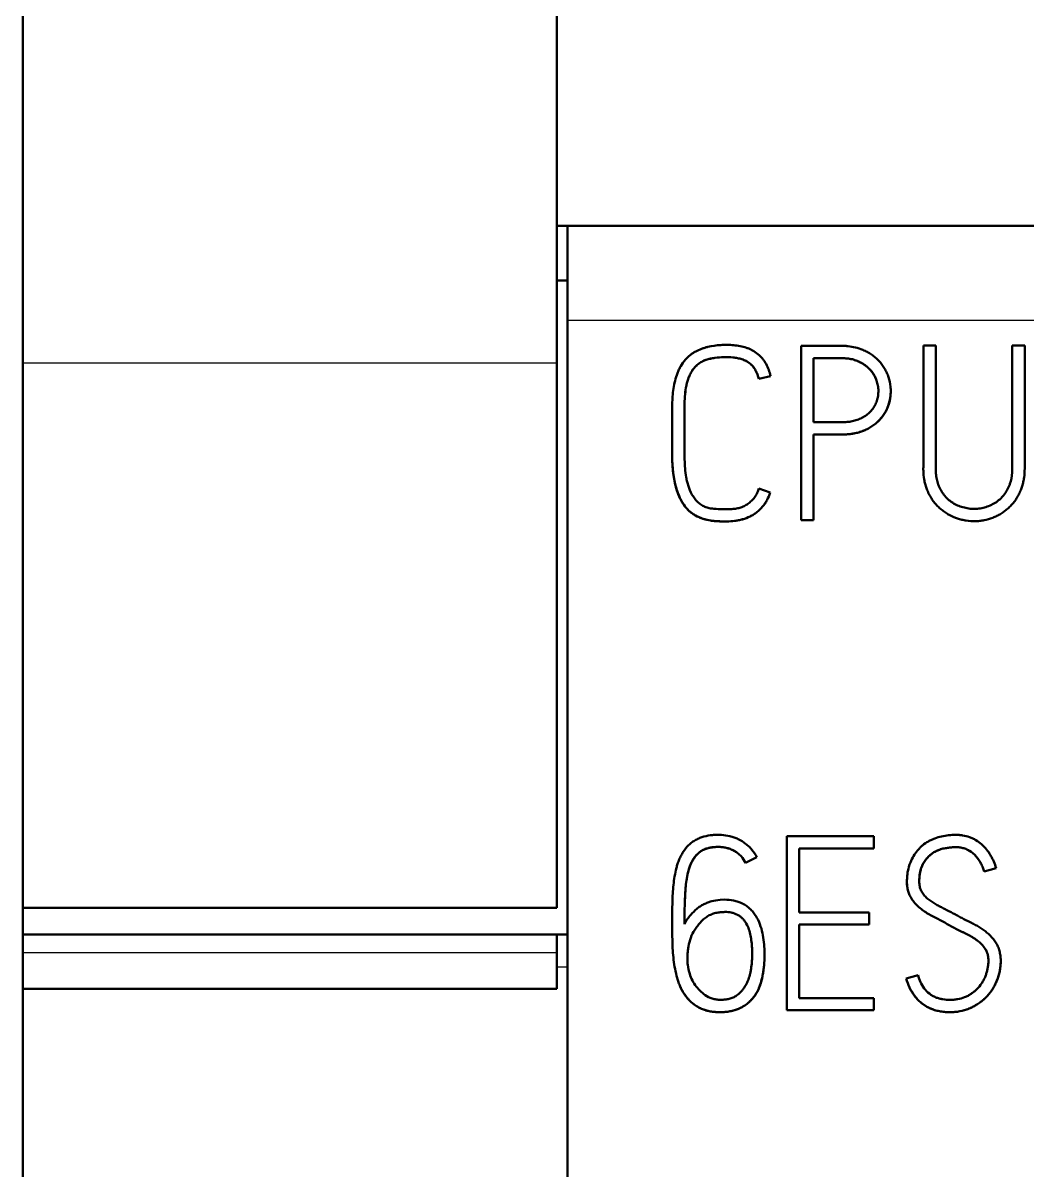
# Model space of a CAD drawing. Header units: millimetres. Extents: x 0 to 841, y 0 to 594.
# Drawn here: x 109.88 to 119.1, y 303.27 to 313.8 of the extents above; entities that cross this region are included whole.
import ezdxf

# ---------------------------------------------------------------- set-up
doc = ezdxf.new("R2010")
doc.units = ezdxf.units.MM
doc.layers.add('1', color=7, linetype='Continuous')

msp = doc.modelspace()

# ---------------------------------------------------------------- linework, layer by layer
at = {"layer": '1', "color": 7, "linetype": 'Continuous', "lineweight": 50}
for p, q in [((109.883, 310.678), (109.883, 318.868)), ((114.783, 310.678), (114.783, 318.868)), ((114.883, 311.937), (114.783, 311.937)), ((114.883, 311.937), (114.883, 311.068)), ((139.683, 311.937), (114.883, 311.937)), ((114.883, 311.437), (114.783, 311.437)), ((114.883, 311.068), (114.883, 301.937)), ((117.028, 310.837), (117.028, 309.237)), ((118.262, 310.839), (118.149, 310.839)), ((118.149, 310.839), (118.149, 310.839)), ((118.262, 310.839), (118.262, 310.839)), ((119.079, 310.839), (118.965, 310.839)), ((119.079, 309.712), (119.079, 310.839)), ((109.883, 305.681), (109.883, 310.678)), ((114.783, 305.681), (114.783, 310.678)), ((117.141, 310.136), (117.141, 310.724)), ((116.746, 310.559), (116.637, 310.533)), ((116.637, 310.533), (116.746, 310.559)), ((116.637, 310.533), (116.637, 310.533)), ((116.746, 310.559), (116.746, 310.559)), ((117.849, 310.42), (117.849, 310.42)), ((118.149, 310.061), (118.149, 310.061)), ((117.141, 309.237), (117.141, 310.022)), ((116.744, 309.49), (116.64, 309.528)), ((116.744, 309.49), (116.744, 309.49)), ((117.141, 309.237), (117.028, 309.237)), ((117.028, 309.237), (117.141, 309.237)), ((116.897, 304.741), (116.897, 306.337)), ((116.897, 306.337), (117.694, 306.337)), ((117.694, 306.337), (117.694, 306.224)), ((117.008, 306.224), (117.008, 305.638)), ((117.008, 306.224), (117.694, 306.224)), ((117.694, 306.224), (117.008, 306.224)), ((118.351, 306.228), (118.351, 306.228)), ((118.631, 306.156), (118.631, 306.156)), ((116.517, 306.093), (116.619, 306.146)), ((116.619, 306.146), (116.517, 306.093)), ((116.517, 306.093), (116.517, 306.093)), ((116.619, 306.146), (116.619, 306.146)), ((118.708, 306.013), (118.817, 306.044)), ((118.817, 306.044), (118.708, 306.013)), ((118.708, 306.013), (118.708, 306.013)), ((118.817, 306.044), (118.817, 306.044)), ((117.998, 305.92), (117.998, 305.92)), ((116.282, 305.753), (116.322, 305.756)), ((118.033, 305.778), (118.033, 305.778)), ((109.883, 305.437), (109.883, 305.681)), ((114.783, 305.681), (109.883, 305.681)), ((117.008, 305.638), (117.652, 305.638)), ((117.652, 305.638), (117.652, 305.527)), ((115.843, 305.531), (115.843, 305.531)), ((117.008, 305.527), (117.008, 304.852)), ((117.008, 305.527), (117.652, 305.527)), ((117.652, 305.527), (117.008, 305.527)), ((109.883, 305.269), (109.883, 305.437)), ((109.883, 305.437), (114.883, 305.437)), ((114.783, 305.269), (114.783, 305.437)), ((116.05, 305.479), (116.05, 305.479)), ((116.014, 305.407), (116.014, 305.407)), ((109.883, 304.937), (109.883, 305.269)), ((114.783, 304.937), (114.783, 305.269)), ((116.691, 305.254), (116.691, 305.254)), ((118.716, 305.306), (118.716, 305.306)), ((118.859, 305.192), (118.859, 305.192)), ((117.992, 305.032), (118.1, 305.063)), ((117.992, 305.032), (117.992, 305.032)), ((109.883, 297.337), (109.883, 304.937)), ((114.783, 304.937), (109.883, 304.937)), ((117.008, 304.852), (117.694, 304.852)), ((117.694, 304.852), (117.694, 304.741)), ((116.897, 304.741), (117.694, 304.741)), ((117.694, 304.741), (116.897, 304.741))]:
    msp.add_line(p, q, dxfattribs=at)
at = {"layer": '1', "color": 7, "linetype": 'Continuous', "lineweight": 25}
for p, q in [((139.683, 311.068), (114.883, 311.068)), ((114.783, 310.678), (109.883, 310.678)), ((114.783, 305.269), (109.883, 305.269)), ((114.883, 305.137), (114.783, 305.137))]:
    msp.add_line(p, q, dxfattribs=at)
at = {"layer": '1', "color": 7, "linetype": 'Continuous', "lineweight": 50}
for points, knots in [([(116.746, 310.559), (116.737, 310.598), (116.724, 310.635), (116.7, 310.679), (116.695, 310.688), (116.684, 310.704), (116.678, 310.712), (116.659, 310.735), (116.645, 310.749), (116.613, 310.774), (116.597, 310.785), (116.571, 310.8), (116.562, 310.804), (116.543, 310.812), (116.534, 310.816), (116.487, 310.832), (116.447, 310.839), (116.398, 310.844), (116.388, 310.844), (116.368, 310.845), (116.358, 310.846), (116.328, 310.846), (116.308, 310.845), (116.249, 310.842), (116.21, 310.836), (116.161, 310.825), (116.152, 310.822), (116.132, 310.816), (116.123, 310.813), (116.095, 310.802), (116.077, 310.794), (116.05, 310.78), (116.042, 310.775), (116.025, 310.764), (116.017, 310.758), (115.993, 310.739), (115.978, 310.725), (115.965, 310.71)], [0, 0, 0, 0, 0.125, 0.125, 0.15625, 0.15625, 0.1875, 0.1875, 0.25, 0.25, 0.3125, 0.3125, 0.34375, 0.34375, 0.375, 0.375, 0.5, 0.5, 0.53125, 0.53125, 0.5625, 0.5625, 0.625, 0.625, 0.75, 0.75, 0.78125, 0.78125, 0.8125, 0.8125, 0.875, 0.875, 0.90625, 0.90625, 0.9375, 0.9375, 1, 1, 1, 1]), ([(117.593, 310.8), (117.549, 310.819), (117.503, 310.829), (117.445, 310.835), (117.433, 310.836), (117.415, 310.837), (117.409, 310.837), (117.397, 310.837), (117.391, 310.837), (117.361, 310.837), (117.242, 310.837), (117.123, 310.837), (117.028, 310.837)], [0, 0, 0, 0, 0.25, 0.25, 0.3125, 0.3125, 0.34375, 0.34375, 0.375, 0.375, 0.5, 1, 1, 1, 1]), ([(117.141, 310.023), (117.2, 310.023), (117.272, 310.023), (117.353, 310.023), (117.375, 310.023), (117.389, 310.023), (117.397, 310.023), (117.433, 310.023), (117.462, 310.025), (117.505, 310.032), (117.52, 310.034), (117.541, 310.039), (117.549, 310.041), (117.563, 310.045), (117.57, 310.048), (117.606, 310.06), (117.633, 310.072), (117.671, 310.094), (117.683, 310.103), (117.707, 310.121), (117.719, 310.13), (117.751, 310.161), (117.77, 310.183), (117.795, 310.22), (117.803, 310.233), (117.816, 310.26), (117.821, 310.273), (117.831, 310.301), (117.836, 310.315), (117.842, 310.344), (117.845, 310.359), (117.848, 310.388), (117.849, 310.403), (117.849, 310.433), (117.849, 310.447), (117.844, 310.492), (117.838, 310.521), (117.824, 310.563), (117.819, 310.577), (117.806, 310.604), (117.8, 310.617), (117.777, 310.655), (117.76, 310.679), (117.734, 310.706), (117.729, 310.711), (117.718, 310.721), (117.701, 310.736), (117.672, 310.758), (117.647, 310.774), (117.62, 310.788), (117.607, 310.794), (117.593, 310.8)], [0, 0, 0, 0, 0.125, 0.15625, 0.171875, 0.171875, 0.1875, 0.1875, 0.25, 0.25, 0.28125, 0.28125, 0.296875, 0.296875, 0.3125, 0.3125, 0.375, 0.375, 0.40625, 0.40625, 0.4375, 0.4375, 0.5, 0.5, 0.53125, 0.53125, 0.5625, 0.5625, 0.59375, 0.59375, 0.625, 0.625, 0.65625, 0.65625, 0.6875, 0.6875, 0.75, 0.75, 0.78125, 0.78125, 0.8125, 0.8125, 0.875, 0.875, 0.890625, 0.890625, 0.90625, 0.9375, 0.96875, 0.96875, 1, 1, 1, 1]), ([(118.149, 310.839), (118.149, 310.621), (118.149, 310.293), (118.149, 309.937), (118.149, 309.787), (118.149, 309.746), (118.149, 309.719), (118.148, 309.705), (118.15, 309.664), (118.152, 309.637), (118.159, 309.597), (118.162, 309.584), (118.168, 309.557), (118.172, 309.544), (118.182, 309.518), (118.187, 309.505), (118.199, 309.48), (118.211, 309.456), (118.226, 309.433), (118.242, 309.41), (118.25, 309.399), (118.268, 309.378), (118.277, 309.368), (118.297, 309.349), (118.307, 309.34), (118.329, 309.323), (118.34, 309.315), (118.363, 309.3), (118.375, 309.292), (118.411, 309.273), (118.436, 309.262), (118.475, 309.249), (118.489, 309.245), (118.515, 309.238), (118.529, 309.236), (118.57, 309.229), (118.597, 309.228), (118.639, 309.229), (118.653, 309.229), (118.68, 309.232), (118.693, 309.235), (118.734, 309.242), (118.76, 309.25), (118.799, 309.265), (118.812, 309.27), (118.837, 309.282), (118.872, 309.302), (118.905, 309.326), (118.936, 309.354), (118.946, 309.363), (118.965, 309.384), (118.982, 309.404), (118.998, 309.427), (119.012, 309.45), (119.019, 309.462), (119.031, 309.486), (119.037, 309.499), (119.048, 309.524), (119.057, 309.55), (119.064, 309.576), (119.069, 309.603), (119.072, 309.616), (119.077, 309.657), (119.079, 309.684), (119.079, 309.712)], [0, 0, 0, 0, 0.25, 0.375, 0.40625, 0.421875, 0.421875, 0.4375, 0.4375, 0.46875, 0.46875, 0.484375, 0.484375, 0.5, 0.5, 0.515625, 0.515625, 0.53125, 0.546875, 0.546875, 0.5625, 0.5625, 0.578125, 0.578125, 0.59375, 0.59375, 0.609375, 0.609375, 0.625, 0.625, 0.65625, 0.65625, 0.671875, 0.671875, 0.6875, 0.6875, 0.71875, 0.71875, 0.734375, 0.734375, 0.75, 0.75, 0.78125, 0.78125, 0.796875, 0.796875, 0.8125, 0.84375, 0.84375, 0.859375, 0.859375, 0.875, 0.890625, 0.890625, 0.90625, 0.90625, 0.921875, 0.921875, 0.9375, 0.953125, 0.953125, 0.96875, 0.96875, 1, 1, 1, 1]), ([(118.965, 310.839), (118.965, 310.557), (118.965, 310.203), (118.965, 309.832), (118.965, 309.744), (118.965, 309.718), (118.966, 309.709), (118.965, 309.691), (118.965, 309.682), (118.962, 309.638), (118.955, 309.604), (118.941, 309.562), (118.938, 309.554), (118.93, 309.538), (118.919, 309.514), (118.905, 309.491), (118.89, 309.47), (118.884, 309.463), (118.872, 309.45), (118.866, 309.443), (118.847, 309.425), (118.833, 309.414), (118.805, 309.394), (118.789, 309.385), (118.757, 309.369), (118.74, 309.363), (118.706, 309.353), (118.689, 309.349), (118.662, 309.344), (118.653, 309.343), (118.636, 309.342), (118.627, 309.341), (118.6, 309.341), (118.583, 309.342), (118.547, 309.347), (118.53, 309.351), (118.495, 309.36), (118.479, 309.366), (118.454, 309.377), (118.446, 309.38), (118.431, 309.389), (118.423, 309.394), (118.401, 309.408), (118.387, 309.419), (118.361, 309.443), (118.349, 309.456), (118.327, 309.484), (118.317, 309.499), (118.304, 309.522), (118.3, 309.53), (118.293, 309.546), (118.289, 309.555), (118.28, 309.58), (118.275, 309.597), (118.268, 309.631), (118.265, 309.649), (118.263, 309.675), (118.262, 309.684), (118.262, 309.702), (118.262, 309.711), (118.262, 309.737), (118.262, 309.826), (118.262, 310.199), (118.262, 310.555), (118.262, 310.839)], [0, 0, 0, 0, 0.25, 0.3125, 0.328125, 0.328125, 0.335937, 0.335937, 0.34375, 0.34375, 0.375, 0.375, 0.382812, 0.382812, 0.390625, 0.40625, 0.40625, 0.414062, 0.414062, 0.421875, 0.421875, 0.4375, 0.4375, 0.453125, 0.453125, 0.46875, 0.46875, 0.484375, 0.484375, 0.492187, 0.492187, 0.5, 0.5, 0.515625, 0.515625, 0.53125, 0.53125, 0.546875, 0.546875, 0.554687, 0.554687, 0.5625, 0.5625, 0.578125, 0.578125, 0.59375, 0.59375, 0.609375, 0.609375, 0.617187, 0.617187, 0.625, 0.625, 0.640625, 0.640625, 0.65625, 0.65625, 0.664062, 0.664062, 0.671875, 0.671875, 0.6875, 0.75, 1, 1, 1, 1]), ([(115.965, 310.71), (115.948, 310.692), (115.934, 310.672), (115.916, 310.641), (115.91, 310.63), (115.9, 310.608), (115.895, 310.597), (115.882, 310.563), (115.875, 310.54), (115.863, 310.493), (115.859, 310.469), (115.851, 310.422), (115.849, 310.398), (115.845, 310.349), (115.844, 310.325), (115.843, 310.289), (115.843, 310.277), (115.843, 310.252), (115.843, 310.216), (115.843, 310.083), (115.843, 309.962), (115.843, 309.853), (115.843, 309.84), (115.843, 309.816), (115.843, 309.804), (115.844, 309.768), (115.846, 309.744), (115.849, 309.696), (115.852, 309.672), (115.857, 309.636), (115.859, 309.624), (115.864, 309.6), (115.866, 309.588), (115.874, 309.552), (115.881, 309.529), (115.896, 309.483), (115.904, 309.461), (115.92, 309.428), (115.926, 309.417), (115.938, 309.396), (115.945, 309.386), (115.959, 309.366), (115.966, 309.356), (115.978, 309.342), (115.982, 309.338), (115.991, 309.329), (115.996, 309.325), (116.005, 309.317), (116.009, 309.313), (116.019, 309.305), (116.024, 309.302), (116.039, 309.292), (116.06, 309.279), (116.082, 309.268), (116.104, 309.258), (116.116, 309.253), (116.151, 309.242), (116.174, 309.237), (116.211, 309.231), (116.223, 309.23), (116.247, 309.228), (116.272, 309.227), (116.296, 309.226), (116.32, 309.226), (116.332, 309.226), (116.369, 309.226), (116.393, 309.228), (116.429, 309.232), (116.441, 309.234), (116.465, 309.239), (116.477, 309.242), (116.513, 309.252), (116.536, 309.26), (116.569, 309.277), (116.58, 309.283), (116.601, 309.296), (116.611, 309.303), (116.64, 309.326), (116.658, 309.343), (116.681, 309.371), (116.688, 309.381), (116.702, 309.401), (116.708, 309.412), (116.726, 309.444), (116.736, 309.467), (116.744, 309.49)], [0, 0, 0, 0, 0.03125, 0.03125, 0.046875, 0.046875, 0.0625, 0.0625, 0.09375, 0.09375, 0.125, 0.125, 0.15625, 0.15625, 0.1875, 0.1875, 0.203125, 0.203125, 0.21875, 0.25, 0.375, 0.375, 0.390625, 0.390625, 0.40625, 0.40625, 0.4375, 0.4375, 0.46875, 0.46875, 0.484375, 0.484375, 0.5, 0.5, 0.53125, 0.53125, 0.5625, 0.5625, 0.578125, 0.578125, 0.59375, 0.59375, 0.609375, 0.609375, 0.617187, 0.617187, 0.625, 0.625, 0.632812, 0.632812, 0.640625, 0.640625, 0.65625, 0.671875, 0.671875, 0.6875, 0.6875, 0.71875, 0.71875, 0.734375, 0.734375, 0.75, 0.765625, 0.765625, 0.78125, 0.78125, 0.8125, 0.8125, 0.828125, 0.828125, 0.84375, 0.84375, 0.875, 0.875, 0.890625, 0.890625, 0.90625, 0.90625, 0.9375, 0.9375, 0.953125, 0.953125, 0.96875, 0.96875, 1, 1, 1, 1]), ([(116.64, 309.528), (116.635, 309.515), (116.63, 309.502), (116.618, 309.477), (116.612, 309.465), (116.6, 309.448), (116.596, 309.443), (116.588, 309.432), (116.583, 309.427), (116.568, 309.412), (116.558, 309.402), (116.536, 309.386), (116.525, 309.378), (116.506, 309.368), (116.5, 309.365), (116.487, 309.359), (116.468, 309.352), (116.448, 309.347), (116.427, 309.343), (116.42, 309.342), (116.406, 309.341), (116.385, 309.339), (116.364, 309.337), (116.336, 309.337), (116.322, 309.337), (116.28, 309.338), (116.252, 309.34), (116.218, 309.343), (116.211, 309.344), (116.197, 309.345), (116.19, 309.346), (116.176, 309.349), (116.17, 309.351), (116.156, 309.355), (116.15, 309.358), (116.13, 309.366), (116.118, 309.373), (116.101, 309.385), (116.095, 309.389), (116.084, 309.397), (116.079, 309.402), (116.064, 309.417), (116.055, 309.427), (116.038, 309.45), (116.031, 309.462), (116.011, 309.498), (116.001, 309.524), (115.987, 309.563), (115.984, 309.576), (115.977, 309.603), (115.974, 309.617), (115.967, 309.658), (115.964, 309.685), (115.959, 309.74), (115.958, 309.767), (115.956, 309.808), (115.956, 309.822), (115.956, 309.85), (115.956, 309.863), (115.956, 309.932), (115.956, 310.042), (115.956, 310.165), (115.956, 310.234), (115.956, 310.262), (115.956, 310.275), (115.956, 310.316), (115.957, 310.344), (115.962, 310.399), (115.965, 310.426), (115.972, 310.466), (115.975, 310.479), (115.981, 310.506), (115.985, 310.519), (115.994, 310.545), (116, 310.558), (116.011, 310.583), (116.018, 310.595), (116.029, 310.613), (116.033, 310.618), (116.041, 310.629), (116.046, 310.635), (116.06, 310.65), (116.07, 310.66), (116.091, 310.677), (116.103, 310.684), (116.127, 310.698), (116.14, 310.704), (116.16, 310.71), (116.166, 310.712), (116.18, 310.716), (116.187, 310.717), (116.207, 310.722), (116.221, 310.724), (116.262, 310.73), (116.29, 310.732), (116.345, 310.733), (116.372, 310.733), (116.414, 310.729), (116.428, 310.727), (116.455, 310.721), (116.469, 310.718), (116.489, 310.712), (116.495, 310.709), (116.508, 310.704), (116.515, 310.701), (116.533, 310.692), (116.545, 310.684), (116.567, 310.667), (116.577, 310.657), (116.594, 310.635), (116.602, 310.623), (116.615, 310.599), (116.621, 310.586), (116.63, 310.56), (116.634, 310.547), (116.637, 310.533)], [0, 0, 0, 0, 0.015625, 0.015625, 0.03125, 0.03125, 0.039063, 0.039063, 0.046875, 0.046875, 0.0625, 0.0625, 0.078125, 0.078125, 0.085938, 0.085938, 0.09375, 0.109375, 0.109375, 0.117188, 0.117188, 0.125, 0.140625, 0.140625, 0.15625, 0.15625, 0.1875, 0.1875, 0.195312, 0.195312, 0.203125, 0.203125, 0.210937, 0.210937, 0.21875, 0.21875, 0.234375, 0.234375, 0.242187, 0.242187, 0.25, 0.25, 0.265625, 0.265625, 0.28125, 0.28125, 0.3125, 0.3125, 0.328125, 0.328125, 0.34375, 0.34375, 0.375, 0.375, 0.40625, 0.40625, 0.421875, 0.421875, 0.4375, 0.4375, 0.5, 0.5625, 0.578125, 0.578125, 0.59375, 0.59375, 0.625, 0.625, 0.65625, 0.65625, 0.671875, 0.671875, 0.6875, 0.6875, 0.703125, 0.703125, 0.71875, 0.71875, 0.726563, 0.726563, 0.734375, 0.734375, 0.75, 0.75, 0.765625, 0.765625, 0.78125, 0.78125, 0.789063, 0.789063, 0.796875, 0.796875, 0.8125, 0.8125, 0.84375, 0.84375, 0.875, 0.875, 0.890625, 0.890625, 0.90625, 0.90625, 0.914063, 0.914063, 0.921875, 0.921875, 0.9375, 0.9375, 0.953125, 0.953125, 0.96875, 0.96875, 0.984375, 0.984375, 1, 1, 1, 1]), ([(116.637, 310.533), (116.631, 310.56), (116.622, 310.586), (116.606, 310.616), (116.602, 310.622), (116.595, 310.634), (116.591, 310.639), (116.577, 310.656), (116.568, 310.665), (116.552, 310.679), (116.546, 310.683), (116.534, 310.691), (116.528, 310.694), (116.51, 310.704), (116.497, 310.709), (116.47, 310.718), (116.457, 310.721), (116.43, 310.726), (116.416, 310.728), (116.375, 310.733), (116.346, 310.733), (116.291, 310.732), (116.263, 310.73), (116.222, 310.724), (116.208, 310.722), (116.187, 310.718), (116.181, 310.716), (116.167, 310.713), (116.161, 310.711), (116.141, 310.704), (116.128, 310.698), (116.104, 310.685), (116.092, 310.677), (116.07, 310.66), (116.06, 310.651), (116.046, 310.635), (116.042, 310.63), (116.033, 310.619), (116.029, 310.613), (116.018, 310.596), (116.012, 310.583), (116, 310.558), (115.995, 310.545), (115.985, 310.519), (115.981, 310.506), (115.975, 310.48), (115.972, 310.466), (115.965, 310.425), (115.961, 310.398), (115.957, 310.343), (115.956, 310.315), (115.956, 310.274), (115.956, 310.26), (115.956, 310.233), (115.956, 310.164), (115.956, 310.089), (115.956, 310.028), (115.956, 310.021)], [0, 0, 0, 0, 0.061612, 0.061612, 0.077015, 0.077015, 0.092419, 0.092419, 0.123225, 0.123225, 0.138628, 0.138628, 0.154031, 0.154031, 0.184837, 0.184837, 0.215643, 0.215643, 0.24645, 0.24645, 0.308062, 0.308062, 0.369674, 0.369674, 0.400481, 0.400481, 0.415884, 0.415884, 0.431287, 0.431287, 0.462093, 0.462093, 0.492899, 0.492899, 0.523705, 0.523705, 0.539108, 0.539108, 0.554512, 0.554512, 0.585318, 0.585318, 0.616124, 0.616124, 0.64693, 0.64693, 0.677736, 0.677736, 0.739349, 0.739349, 0.800961, 0.800961, 0.831767, 0.831767, 0.862574, 0.985798, 1, 1, 1, 1]), ([(117.141, 310.724), (117.205, 310.724), (117.284, 310.724), (117.363, 310.724), (117.387, 310.724), (117.395, 310.724), (117.411, 310.724), (117.419, 310.723), (117.442, 310.722), (117.458, 310.72), (117.481, 310.716), (117.489, 310.715), (117.505, 310.711), (117.512, 310.709), (117.535, 310.701), (117.55, 310.695), (117.578, 310.681), (117.592, 310.673), (117.612, 310.66), (117.618, 310.655), (117.631, 310.646), (117.637, 310.64), (117.654, 310.624), (117.665, 310.613), (117.684, 310.588), (117.693, 310.575), (117.708, 310.547), (117.714, 310.533), (117.724, 310.503), (117.728, 310.488), (117.734, 310.457), (117.736, 310.441), (117.736, 310.417), (117.736, 310.41), (117.735, 310.394), (117.734, 310.386), (117.731, 310.363), (117.727, 310.347), (117.72, 310.325), (117.717, 310.318), (117.711, 310.303), (117.708, 310.296), (117.696, 310.275), (117.683, 310.256), (117.667, 310.238), (117.656, 310.227), (117.65, 310.221), (117.632, 310.206), (117.62, 310.196), (117.593, 310.18), (117.578, 310.173), (117.557, 310.163), (117.549, 310.16), (117.534, 310.155), (117.527, 310.153), (117.504, 310.146), (117.488, 310.143), (117.457, 310.139), (117.441, 310.137), (117.417, 310.136), (117.409, 310.136), (117.394, 310.136), (117.386, 310.136), (117.362, 310.136), (117.283, 310.136), (117.204, 310.136), (117.141, 310.136)], [0, 0, 0, 0, 0.125, 0.15625, 0.15625, 0.171875, 0.171875, 0.1875, 0.1875, 0.21875, 0.21875, 0.234375, 0.234375, 0.25, 0.25, 0.28125, 0.28125, 0.3125, 0.3125, 0.328125, 0.328125, 0.34375, 0.34375, 0.375, 0.375, 0.40625, 0.40625, 0.4375, 0.4375, 0.46875, 0.46875, 0.5, 0.5, 0.515625, 0.515625, 0.53125, 0.53125, 0.5625, 0.5625, 0.578125, 0.578125, 0.59375, 0.59375, 0.625, 0.640625, 0.640625, 0.65625, 0.65625, 0.6875, 0.6875, 0.71875, 0.71875, 0.734375, 0.734375, 0.75, 0.75, 0.78125, 0.78125, 0.8125, 0.8125, 0.828125, 0.828125, 0.84375, 0.84375, 0.875, 1, 1, 1, 1]), ([(117.721, 310.513), (117.72, 310.515), (117.719, 310.517), (117.716, 310.527), (117.713, 310.535), (117.707, 310.549), (117.696, 310.57), (117.679, 310.596), (117.663, 310.614), (117.652, 310.626), (117.647, 310.631), (117.629, 310.647), (117.617, 310.657), (117.59, 310.674), (117.576, 310.682), (117.555, 310.692), (117.548, 310.696), (117.533, 310.702), (117.518, 310.707), (117.503, 310.711), (117.488, 310.715), (117.48, 310.716), (117.456, 310.72), (117.441, 310.722), (117.417, 310.723), (117.409, 310.724), (117.393, 310.724), (117.385, 310.724), (117.362, 310.724), (117.283, 310.724), (117.204, 310.724), (117.141, 310.724)], [0, 0, 0, 0, 0.011195, 0.011195, 0.046509, 0.046509, 0.081824, 0.152453, 0.187767, 0.187767, 0.223082, 0.223082, 0.29371, 0.29371, 0.364339, 0.364339, 0.399654, 0.399654, 0.434968, 0.470283, 0.470283, 0.505597, 0.505597, 0.576226, 0.576226, 0.611541, 0.611541, 0.646855, 0.646855, 0.717484, 1, 1, 1, 1]), ([(117.846, 310.371), (117.846, 310.366), (117.845, 310.361), (117.843, 310.348), (117.841, 310.341), (117.837, 310.319), (117.833, 310.305), (117.823, 310.277), (117.818, 310.264), (117.805, 310.238), (117.798, 310.225), (117.774, 310.187), (117.755, 310.165), (117.723, 310.134), (117.712, 310.124), (117.688, 310.106), (117.664, 310.089), (117.638, 310.075), (117.611, 310.063), (117.597, 310.057), (117.555, 310.042), (117.526, 310.035), (117.483, 310.028), (117.468, 310.026), (117.439, 310.024), (117.424, 310.023), (117.402, 310.023), (117.394, 310.023), (117.379, 310.023), (117.357, 310.023), (117.275, 310.023), (117.201, 310.023), (117.141, 310.023)], [0, 0, 0, 0, 0.018399, 0.018399, 0.043568, 0.043568, 0.093907, 0.093907, 0.144245, 0.144245, 0.194584, 0.194584, 0.295261, 0.295261, 0.345599, 0.345599, 0.395938, 0.446276, 0.446276, 0.496615, 0.496615, 0.597292, 0.597292, 0.64763, 0.64763, 0.697969, 0.697969, 0.723138, 0.723138, 0.748307, 0.798646, 1, 1, 1, 1]), ([(116.744, 309.49), (116.736, 309.467), (116.726, 309.444), (116.708, 309.412), (116.702, 309.402), (116.689, 309.381), (116.681, 309.371), (116.658, 309.343), (116.64, 309.326), (116.611, 309.303), (116.601, 309.296), (116.58, 309.282), (116.569, 309.277), (116.536, 309.26), (116.513, 309.252), (116.465, 309.238), (116.441, 309.234), (116.392, 309.228), (116.368, 309.226), (116.331, 309.226), (116.319, 309.226), (116.294, 309.226), (116.282, 309.227), (116.257, 309.228), (116.245, 309.228), (116.22, 309.23), (116.208, 309.231), (116.172, 309.237), (116.148, 309.243), (116.1, 309.259), (116.078, 309.269), (116.046, 309.287), (116.035, 309.294), (116.02, 309.305), (116.015, 309.308), (116.006, 309.316), (116.001, 309.32), (115.979, 309.341), (115.963, 309.359), (115.942, 309.39), (115.936, 309.4), (115.924, 309.421), (115.918, 309.432), (115.903, 309.465), (115.894, 309.488), (115.883, 309.522), (115.88, 309.534), (115.873, 309.558), (115.87, 309.569), (115.857, 309.628), (115.851, 309.676), (115.845, 309.748), (115.844, 309.772), (115.843, 309.808), (115.843, 309.82), (115.843, 309.844), (115.843, 309.856), (115.843, 309.965), (115.843, 310.086), (115.843, 310.213), (115.843, 310.243), (115.843, 310.25)], [0, 0, 0, 0, 0.039569, 0.039569, 0.059353, 0.059353, 0.079137, 0.079137, 0.118706, 0.118706, 0.13849, 0.13849, 0.158275, 0.158275, 0.197844, 0.197844, 0.237412, 0.237412, 0.276981, 0.276981, 0.296765, 0.296765, 0.31655, 0.31655, 0.336334, 0.336334, 0.356118, 0.356118, 0.395687, 0.395687, 0.435256, 0.435256, 0.45504, 0.45504, 0.464932, 0.464932, 0.474824, 0.474824, 0.514393, 0.514393, 0.534177, 0.534177, 0.553962, 0.553962, 0.593531, 0.593531, 0.613315, 0.613315, 0.633099, 0.633099, 0.712237, 0.712237, 0.751805, 0.751805, 0.77159, 0.77159, 0.791374, 0.791374, 0.949649, 0.989218, 1, 1, 1, 1]), ([(118.262, 309.723), (118.262, 309.714), (118.262, 309.705), (118.262, 309.693), (118.262, 309.689), (118.262, 309.685)], [0, 0, 0, 0, 0.691218, 0.691218, 1, 1, 1, 1]), ([(115.845, 305.731), (115.846, 305.785), (115.849, 305.838), (115.858, 305.917), (115.861, 305.943), (115.87, 305.995), (115.875, 306.021), (115.885, 306.06), (115.889, 306.073), (115.897, 306.098), (115.902, 306.111), (115.912, 306.136), (115.918, 306.148), (115.93, 306.171), (115.937, 306.183), (115.959, 306.217), (115.975, 306.238), (116.004, 306.265), (116.014, 306.274), (116.036, 306.29), (116.048, 306.297), (116.071, 306.31), (116.083, 306.316), (116.108, 306.327), (116.121, 306.331), (116.16, 306.342), (116.186, 306.346), (116.227, 306.35), (116.24, 306.35), (116.267, 306.351), (116.281, 306.351), (116.321, 306.348), (116.347, 306.344), (116.386, 306.335), (116.399, 306.331), (116.424, 306.322), (116.437, 306.317), (116.474, 306.299), (116.496, 306.286), (116.528, 306.261), (116.538, 306.252), (116.558, 306.234), (116.567, 306.224), (116.592, 306.193), (116.607, 306.17), (116.619, 306.146)], [0, 0, 0, 0, 0.125, 0.125, 0.1875, 0.1875, 0.25, 0.25, 0.28125, 0.28125, 0.3125, 0.3125, 0.34375, 0.34375, 0.375, 0.375, 0.4375, 0.4375, 0.46875, 0.46875, 0.5, 0.5, 0.53125, 0.53125, 0.5625, 0.5625, 0.625, 0.625, 0.65625, 0.65625, 0.6875, 0.6875, 0.75, 0.75, 0.78125, 0.78125, 0.8125, 0.8125, 0.875, 0.875, 0.90625, 0.90625, 0.9375, 0.9375, 1, 1, 1, 1]), ([(118.03, 306.097), (118.047, 306.138), (118.068, 306.175), (118.103, 306.216), (118.11, 306.224), (118.126, 306.239), (118.134, 306.247), (118.158, 306.267), (118.176, 306.279), (118.204, 306.296), (118.214, 306.301), (118.234, 306.31), (118.244, 306.314), (118.274, 306.325), (118.295, 306.332), (118.337, 306.341), (118.359, 306.345), (118.402, 306.349), (118.423, 306.35), (118.456, 306.35), (118.466, 306.35), (118.488, 306.348), (118.499, 306.347), (118.531, 306.342), (118.552, 306.337), (118.583, 306.326), (118.593, 306.322), (118.613, 306.312), (118.622, 306.307), (118.65, 306.291), (118.668, 306.278), (118.7, 306.249), (118.715, 306.233), (118.743, 306.2), (118.755, 306.182), (118.771, 306.154), (118.776, 306.144), (118.786, 306.125), (118.791, 306.115), (118.803, 306.085), (118.811, 306.065), (118.817, 306.044)], [0, 0, 0, 0, 0.125, 0.125, 0.15625, 0.15625, 0.1875, 0.1875, 0.25, 0.25, 0.28125, 0.28125, 0.3125, 0.3125, 0.375, 0.375, 0.4375, 0.4375, 0.5, 0.5, 0.53125, 0.53125, 0.5625, 0.5625, 0.625, 0.625, 0.65625, 0.65625, 0.6875, 0.6875, 0.75, 0.75, 0.8125, 0.8125, 0.875, 0.875, 0.90625, 0.90625, 0.9375, 0.9375, 1, 1, 1, 1]), ([(116.517, 306.093), (116.506, 306.115), (116.493, 306.136), (116.471, 306.159), (116.467, 306.163), (116.458, 306.172), (116.444, 306.184), (116.428, 306.194), (116.407, 306.207), (116.396, 306.212), (116.373, 306.222), (116.361, 306.226), (116.337, 306.232), (116.325, 306.234), (116.3, 306.238), (116.288, 306.239), (116.263, 306.24), (116.251, 306.239), (116.226, 306.238), (116.214, 306.237), (116.189, 306.233), (116.177, 306.23), (116.153, 306.223), (116.141, 306.219), (116.124, 306.211), (116.119, 306.208), (116.108, 306.201), (116.103, 306.198), (116.088, 306.187), (116.079, 306.179), (116.062, 306.161), (116.054, 306.151), (116.039, 306.131), (116.033, 306.121), (116.021, 306.099), (116.016, 306.088), (116.006, 306.065), (116.002, 306.054), (115.991, 306.018), (115.986, 305.995), (115.976, 305.947), (115.972, 305.923), (115.967, 305.874), (115.965, 305.85), (115.961, 305.776), (115.959, 305.728), (115.956, 305.629), (115.956, 305.58), (115.956, 305.531)], [0, 0, 0, 0, 0.0625, 0.0625, 0.078125, 0.078125, 0.09375, 0.125, 0.125, 0.15625, 0.15625, 0.1875, 0.1875, 0.21875, 0.21875, 0.25, 0.25, 0.28125, 0.28125, 0.3125, 0.3125, 0.34375, 0.34375, 0.375, 0.375, 0.390625, 0.390625, 0.40625, 0.40625, 0.4375, 0.4375, 0.46875, 0.46875, 0.5, 0.5, 0.53125, 0.53125, 0.5625, 0.5625, 0.625, 0.625, 0.6875, 0.6875, 0.75, 0.75, 0.875, 0.875, 1, 1, 1, 1]), ([(115.956, 305.531), (115.956, 305.58), (115.956, 305.628), (115.959, 305.725), (115.96, 305.774), (115.964, 305.834), (115.965, 305.846), (115.967, 305.87), (115.968, 305.882), (115.972, 305.918), (115.975, 305.942), (115.985, 305.99), (115.99, 306.014), (116.001, 306.049), (116.005, 306.061), (116.014, 306.084), (116.019, 306.095), (116.031, 306.117), (116.037, 306.128), (116.052, 306.149), (116.06, 306.158), (116.077, 306.176), (116.086, 306.185), (116.101, 306.196), (116.106, 306.2), (116.117, 306.206), (116.133, 306.215), (116.151, 306.222), (116.169, 306.228), (116.175, 306.229), (116.187, 306.232), (116.193, 306.233), (116.212, 306.236), (116.224, 306.238), (116.249, 306.239), (116.261, 306.24), (116.286, 306.239), (116.299, 306.238), (116.324, 306.235), (116.348, 306.23), (116.372, 306.222), (116.395, 306.212), (116.406, 306.207), (116.428, 306.195), (116.443, 306.184), (116.457, 306.172), (116.467, 306.164), (116.471, 306.159), (116.492, 306.136), (116.506, 306.116), (116.517, 306.093)], [0, 0, 0, 0, 0.125, 0.125, 0.25, 0.25, 0.28125, 0.28125, 0.3125, 0.3125, 0.375, 0.375, 0.4375, 0.4375, 0.46875, 0.46875, 0.5, 0.5, 0.53125, 0.53125, 0.5625, 0.5625, 0.59375, 0.59375, 0.609375, 0.609375, 0.625, 0.65625, 0.65625, 0.671875, 0.671875, 0.6875, 0.6875, 0.71875, 0.71875, 0.75, 0.75, 0.78125, 0.78125, 0.8125, 0.84375, 0.84375, 0.875, 0.875, 0.90625, 0.921875, 0.921875, 0.9375, 0.9375, 1, 1, 1, 1]), ([(118.351, 306.228), (118.322, 306.224), (118.294, 306.215), (118.261, 306.198), (118.254, 306.195), (118.242, 306.187), (118.236, 306.183), (118.218, 306.171), (118.207, 306.162), (118.191, 306.146), (118.186, 306.141), (118.176, 306.129), (118.167, 306.118), (118.159, 306.106), (118.151, 306.094), (118.148, 306.087), (118.141, 306.075), (118.138, 306.068), (118.132, 306.054), (118.129, 306.047), (118.123, 306.027), (118.12, 306.012), (118.115, 305.984), (118.113, 305.969), (118.112, 305.947), (118.111, 305.94), (118.111, 305.925), (118.111, 305.918), (118.112, 305.904), (118.112, 305.896), (118.114, 305.882), (118.116, 305.874), (118.121, 305.853), (118.127, 305.84), (118.138, 305.821), (118.142, 305.814), (118.151, 305.803), (118.165, 305.786), (118.181, 305.77), (118.198, 305.756), (118.204, 305.752), (118.216, 305.743), (118.235, 305.731), (118.266, 305.712), (118.292, 305.697), (118.312, 305.687), (118.318, 305.684), (118.331, 305.677), (118.364, 305.661), (118.397, 305.644), (118.436, 305.623), (118.449, 305.616), (118.475, 305.602), (118.514, 305.581), (118.553, 305.561), (118.586, 305.545), (118.593, 305.542), (118.606, 305.535), (118.626, 305.525), (118.658, 305.506), (118.689, 305.486), (118.707, 305.473), (118.718, 305.465), (118.724, 305.46), (118.753, 305.437), (118.774, 305.416), (118.801, 305.381), (118.81, 305.369), (118.821, 305.35), (118.825, 305.343), (118.832, 305.33), (118.841, 305.31), (118.847, 305.29), (118.852, 305.268), (118.853, 305.261), (118.856, 305.246), (118.857, 305.239), (118.859, 305.217), (118.859, 305.202), (118.859, 305.173), (118.858, 305.158), (118.855, 305.129), (118.853, 305.114), (118.847, 305.086), (118.844, 305.071), (118.835, 305.043), (118.83, 305.03), (118.82, 305.002), (118.814, 304.989), (118.794, 304.949), (118.778, 304.924), (118.751, 304.89), (118.742, 304.879), (118.722, 304.857), (118.711, 304.847), (118.678, 304.818), (118.654, 304.801), (118.616, 304.779), (118.602, 304.772), (118.576, 304.759), (118.562, 304.753), (118.521, 304.739), (118.492, 304.732), (118.448, 304.726), (118.433, 304.725), (118.404, 304.724), (118.389, 304.723), (118.36, 304.724), (118.345, 304.725), (118.316, 304.729), (118.301, 304.731), (118.257, 304.741), (118.23, 304.75), (118.19, 304.769), (118.177, 304.776), (118.152, 304.792), (118.14, 304.801), (118.117, 304.819), (118.106, 304.829), (118.086, 304.851), (118.077, 304.862), (118.05, 304.897), (118.035, 304.923), (118.016, 304.963), (118.011, 304.976), (118, 305.004), (117.996, 305.018), (117.992, 305.032)], [0, 0, 0, 0, 0.03125, 0.03125, 0.039063, 0.039063, 0.046875, 0.046875, 0.0625, 0.0625, 0.070313, 0.070313, 0.078125, 0.085938, 0.085938, 0.09375, 0.09375, 0.101563, 0.101563, 0.109375, 0.109375, 0.125, 0.125, 0.140625, 0.140625, 0.148438, 0.148438, 0.15625, 0.15625, 0.164063, 0.164063, 0.171875, 0.171875, 0.1875, 0.1875, 0.195313, 0.195313, 0.203125, 0.21875, 0.21875, 0.226563, 0.226563, 0.234375, 0.25, 0.265625, 0.265625, 0.273438, 0.273438, 0.28125, 0.3125, 0.3125, 0.328125, 0.328125, 0.34375, 0.375, 0.375, 0.382813, 0.382813, 0.390625, 0.40625, 0.421875, 0.429688, 0.429688, 0.4375, 0.4375, 0.46875, 0.46875, 0.484375, 0.484375, 0.492188, 0.492188, 0.5, 0.515625, 0.515625, 0.523438, 0.523438, 0.53125, 0.53125, 0.546875, 0.546875, 0.5625, 0.5625, 0.578125, 0.578125, 0.59375, 0.59375, 0.609375, 0.609375, 0.625, 0.625, 0.65625, 0.65625, 0.671875, 0.671875, 0.6875, 0.6875, 0.71875, 0.71875, 0.734375, 0.734375, 0.75, 0.75, 0.78125, 0.78125, 0.796875, 0.796875, 0.8125, 0.8125, 0.828125, 0.828125, 0.84375, 0.84375, 0.875, 0.875, 0.890625, 0.890625, 0.90625, 0.90625, 0.921875, 0.921875, 0.9375, 0.9375, 0.96875, 0.96875, 0.984375, 0.984375, 1, 1, 1, 1]), ([(118.111, 305.92), (118.111, 305.922), (118.111, 305.925), (118.111, 305.935), (118.112, 305.942), (118.113, 305.964), (118.114, 305.979), (118.119, 306.008), (118.122, 306.022), (118.128, 306.044), (118.131, 306.051), (118.136, 306.064), (118.139, 306.071), (118.146, 306.084), (118.149, 306.091), (118.157, 306.103), (118.161, 306.109), (118.17, 306.121), (118.175, 306.127), (118.184, 306.138), (118.199, 306.155), (118.216, 306.169), (118.234, 306.182), (118.24, 306.186), (118.253, 306.194), (118.272, 306.205), (118.293, 306.213), (118.321, 306.222), (118.336, 306.226), (118.351, 306.228)], [0, 0, 0, 0, 0.01697, 0.01697, 0.068709, 0.068709, 0.172185, 0.172185, 0.275662, 0.275662, 0.327401, 0.327401, 0.379139, 0.379139, 0.430877, 0.430877, 0.482616, 0.482616, 0.534354, 0.534354, 0.586093, 0.68957, 0.68957, 0.741308, 0.741308, 0.793046, 0.896523, 0.896523, 1, 1, 1, 1]), ([(118.631, 306.156), (118.613, 306.175), (118.594, 306.191), (118.566, 306.207), (118.561, 306.21), (118.549, 306.216), (118.544, 306.219), (118.526, 306.226), (118.514, 306.229), (118.489, 306.234), (118.477, 306.236), (118.451, 306.237), (118.439, 306.237), (118.413, 306.236), (118.401, 306.235), (118.376, 306.232), (118.363, 306.23), (118.351, 306.228)], [0, 0, 0, 0, 0.25, 0.25, 0.3125, 0.3125, 0.375, 0.375, 0.5, 0.5, 0.625, 0.625, 0.75, 0.75, 0.875, 0.875, 1, 1, 1, 1]), ([(118.351, 306.228), (118.363, 306.23), (118.376, 306.232), (118.401, 306.235), (118.414, 306.236), (118.439, 306.237), (118.452, 306.237), (118.477, 306.236), (118.49, 306.234), (118.508, 306.23), (118.514, 306.229), (118.527, 306.225), (118.533, 306.223), (118.55, 306.216), (118.561, 306.21), (118.583, 306.197), (118.593, 306.19), (118.613, 306.174), (118.622, 306.166), (118.631, 306.156)], [0, 0, 0, 0, 0.125, 0.125, 0.25, 0.25, 0.375, 0.375, 0.5, 0.5, 0.5625, 0.5625, 0.625, 0.625, 0.75, 0.75, 0.875, 0.875, 1, 1, 1, 1]), ([(118.708, 306.013), (118.704, 306.026), (118.7, 306.039), (118.692, 306.058), (118.689, 306.064), (118.683, 306.077), (118.68, 306.083), (118.671, 306.101), (118.664, 306.113), (118.648, 306.135), (118.64, 306.146), (118.631, 306.156)], [0, 0, 0, 0, 0.25, 0.25, 0.375, 0.375, 0.5, 0.5, 0.75, 0.75, 1, 1, 1, 1]), ([(118.631, 306.156), (118.649, 306.136), (118.665, 306.113), (118.68, 306.083), (118.683, 306.077), (118.689, 306.064), (118.692, 306.058), (118.7, 306.039), (118.704, 306.026), (118.708, 306.013)], [0, 0, 0, 0, 0.5, 0.5, 0.625, 0.625, 0.75, 0.75, 1, 1, 1, 1]), ([(118.033, 305.778), (118.018, 305.802), (118.009, 305.828), (118.003, 305.861), (118.002, 305.868), (118, 305.882), (117.999, 305.889), (117.998, 305.909), (117.998, 305.923), (117.999, 305.95), (118, 305.964), (118.002, 305.991), (118.004, 306.005), (118.012, 306.045), (118.02, 306.072), (118.03, 306.097)], [0, 0, 0, 0, 0.25, 0.25, 0.3125, 0.3125, 0.375, 0.375, 0.5, 0.5, 0.625, 0.625, 0.75, 0.75, 1, 1, 1, 1]), ([(117.998, 305.92), (117.998, 305.912), (117.998, 305.904), (118, 305.882), (118.001, 305.869), (118.005, 305.848), (118.007, 305.841), (118.01, 305.828), (118.012, 305.822), (118.019, 305.802), (118.025, 305.79), (118.033, 305.778)], [0, 0, 0, 0, 0.164665, 0.164665, 0.44311, 0.44311, 0.582333, 0.582333, 0.721555, 0.721555, 1, 1, 1, 1]), ([(116.322, 305.756), (116.351, 305.756), (116.379, 305.753), (116.421, 305.745), (116.435, 305.741), (116.462, 305.732), (116.488, 305.721), (116.512, 305.707), (116.53, 305.694), (116.535, 305.69), (116.547, 305.681), (116.552, 305.677), (116.567, 305.662), (116.577, 305.652), (116.595, 305.63), (116.603, 305.618), (116.626, 305.582), (116.638, 305.557), (116.658, 305.504), (116.666, 305.477), (116.678, 305.422), (116.682, 305.394), (116.688, 305.339), (116.69, 305.311), (116.691, 305.255), (116.691, 305.227), (116.688, 305.171), (116.686, 305.143), (116.679, 305.087), (116.674, 305.06), (116.665, 305.019), (116.661, 305.006), (116.652, 304.979), (116.648, 304.965), (116.632, 304.926), (116.619, 304.901), (116.599, 304.871), (116.594, 304.866), (116.586, 304.854), (116.581, 304.849), (116.567, 304.833), (116.547, 304.813), (116.525, 304.795), (116.501, 304.779), (116.489, 304.772), (116.451, 304.752), (116.424, 304.743), (116.382, 304.733), (116.368, 304.73), (116.34, 304.726), (116.325, 304.725), (116.297, 304.724), (116.283, 304.723), (116.255, 304.724), (116.24, 304.725), (116.212, 304.728), (116.198, 304.73), (116.17, 304.735), (116.156, 304.739), (116.129, 304.748), (116.116, 304.753), (116.096, 304.762), (116.09, 304.765), (116.077, 304.772), (116.071, 304.776), (116.041, 304.795), (116.019, 304.813), (115.989, 304.844), (115.98, 304.855), (115.962, 304.877), (115.954, 304.889), (115.94, 304.913), (115.933, 304.926), (115.92, 304.952), (115.914, 304.965), (115.904, 304.991), (115.899, 305.004), (115.891, 305.031), (115.887, 305.045), (115.876, 305.086), (115.87, 305.113), (115.86, 305.169), (115.857, 305.197), (115.851, 305.253), (115.848, 305.295), (115.846, 305.338), (115.845, 305.366), (115.845, 305.38), (115.843, 305.45), (115.843, 305.506), (115.843, 305.619), (115.844, 305.675), (115.845, 305.731)], [0, 0, 0, 0, 0.03125, 0.03125, 0.046875, 0.046875, 0.0625, 0.078125, 0.078125, 0.085938, 0.085938, 0.09375, 0.09375, 0.109375, 0.109375, 0.125, 0.125, 0.15625, 0.15625, 0.1875, 0.1875, 0.21875, 0.21875, 0.25, 0.25, 0.28125, 0.28125, 0.3125, 0.3125, 0.34375, 0.34375, 0.359375, 0.359375, 0.375, 0.375, 0.40625, 0.40625, 0.414062, 0.414062, 0.421875, 0.421875, 0.4375, 0.453125, 0.453125, 0.46875, 0.46875, 0.5, 0.5, 0.515625, 0.515625, 0.53125, 0.53125, 0.546875, 0.546875, 0.5625, 0.5625, 0.578125, 0.578125, 0.59375, 0.59375, 0.609375, 0.609375, 0.617187, 0.617187, 0.625, 0.625, 0.65625, 0.65625, 0.671875, 0.671875, 0.6875, 0.6875, 0.703125, 0.703125, 0.71875, 0.71875, 0.734375, 0.734375, 0.75, 0.75, 0.78125, 0.78125, 0.8125, 0.8125, 0.84375, 0.859375, 0.859375, 0.875, 0.875, 0.9375, 0.9375, 1, 1, 1, 1]), ([(116.014, 305.616), (116.031, 305.636), (116.049, 305.654), (116.079, 305.679), (116.089, 305.687), (116.111, 305.701), (116.133, 305.714), (116.157, 305.724), (116.181, 305.734), (116.193, 305.738), (116.231, 305.748), (116.256, 305.752), (116.282, 305.753)], [0, 0, 0, 0, 0.25, 0.25, 0.375, 0.375, 0.5, 0.625, 0.625, 0.75, 0.75, 1, 1, 1, 1]), ([(118.716, 305.306), (118.697, 305.335), (118.672, 305.36), (118.637, 305.386), (118.63, 305.391), (118.616, 305.401), (118.593, 305.415), (118.57, 305.428), (118.547, 305.44), (118.539, 305.444), (118.523, 305.452), (118.515, 305.455), (118.492, 305.467), (118.46, 305.482), (118.429, 305.498), (118.398, 305.515), (118.383, 305.524), (118.337, 305.549), (118.306, 305.566), (118.267, 305.586), (118.259, 305.59), (118.243, 305.598), (118.235, 305.602), (118.212, 305.615), (118.182, 305.632), (118.153, 305.652), (118.125, 305.673), (118.111, 305.685), (118.073, 305.72), (118.05, 305.747), (118.033, 305.778)], [0, 0, 0, 0, 0.125, 0.125, 0.15625, 0.15625, 0.1875, 0.25, 0.25, 0.28125, 0.28125, 0.3125, 0.3125, 0.375, 0.4375, 0.4375, 0.5, 0.5, 0.625, 0.625, 0.65625, 0.65625, 0.6875, 0.6875, 0.75, 0.8125, 0.8125, 0.875, 0.875, 1, 1, 1, 1]), ([(116.327, 305.643), (116.32, 305.642), (116.309, 305.641), (116.299, 305.641), (116.292, 305.64), (116.288, 305.64), (116.271, 305.639), (116.243, 305.635), (116.216, 305.626), (116.197, 305.618), (116.19, 305.615), (116.178, 305.609), (116.159, 305.598), (116.142, 305.586), (116.121, 305.567), (116.111, 305.557), (116.097, 305.541), (116.092, 305.536), (116.083, 305.525), (116.07, 305.508), (116.058, 305.491), (116.05, 305.479)], [0, 0, 0, 0, 0.0625, 0.09375, 0.09375, 0.125, 0.125, 0.25, 0.375, 0.375, 0.4375, 0.4375, 0.5, 0.625, 0.625, 0.75, 0.75, 0.8125, 0.8125, 0.875, 1, 1, 1, 1]), ([(116.442, 304.882), (116.458, 304.895), (116.479, 304.915), (116.497, 304.938), (116.508, 304.954), (116.513, 304.962), (116.523, 304.979), (116.527, 304.988), (116.535, 305.006), (116.546, 305.033), (116.555, 305.061), (116.562, 305.089), (116.564, 305.099), (116.567, 305.118), (116.568, 305.128), (116.572, 305.156), (116.574, 305.176), (116.577, 305.214), (116.577, 305.233), (116.578, 305.272), (116.577, 305.291), (116.575, 305.33), (116.574, 305.35), (116.569, 305.388), (116.566, 305.408), (116.558, 305.445), (116.553, 305.464), (116.541, 305.501), (116.533, 305.519), (116.518, 305.545), (116.513, 305.553), (116.501, 305.569), (116.495, 305.576), (116.481, 305.59), (116.474, 305.597), (116.458, 305.608), (116.45, 305.613), (116.424, 305.627), (116.405, 305.633), (116.366, 305.641), (116.346, 305.643), (116.327, 305.643)], [0, 0, 0, 0, 0.0625, 0.09375, 0.09375, 0.125, 0.125, 0.15625, 0.15625, 0.1875, 0.25, 0.25, 0.28125, 0.28125, 0.3125, 0.3125, 0.375, 0.375, 0.4375, 0.4375, 0.5, 0.5, 0.5625, 0.5625, 0.625, 0.625, 0.6875, 0.6875, 0.75, 0.75, 0.78125, 0.78125, 0.8125, 0.8125, 0.84375, 0.84375, 0.875, 0.875, 0.9375, 0.9375, 1, 1, 1, 1]), ([(116.327, 305.643), (116.346, 305.643), (116.366, 305.641), (116.39, 305.636), (116.395, 305.635), (116.4, 305.634)], [0, 0, 0, 0, 0.799201, 0.799201, 1, 1, 1, 1]), ([(115.843, 305.531), (115.843, 305.485), (115.843, 305.439), (115.845, 305.379), (115.845, 305.365), (115.846, 305.337), (115.846, 305.323), (115.849, 305.281), (115.851, 305.252), (115.857, 305.196), (115.861, 305.168), (115.87, 305.113), (115.876, 305.085), (115.887, 305.044), (115.891, 305.031), (115.9, 305.004), (115.904, 304.99), (115.92, 304.951), (115.932, 304.926), (115.954, 304.89), (115.962, 304.878), (115.979, 304.856), (115.988, 304.845), (116.008, 304.824), (116.018, 304.815), (116.04, 304.797), (116.052, 304.788), (116.076, 304.773), (116.088, 304.766), (116.114, 304.754), (116.127, 304.748), (116.154, 304.74), (116.168, 304.736), (116.196, 304.73), (116.21, 304.728), (116.238, 304.725), (116.252, 304.724), (116.281, 304.723), (116.295, 304.724), (116.323, 304.725), (116.338, 304.726), (116.366, 304.73), (116.394, 304.735), (116.421, 304.743), (116.448, 304.752), (116.461, 304.758), (116.499, 304.777), (116.523, 304.793), (116.555, 304.821), (116.565, 304.831), (116.584, 304.852), (116.593, 304.863), (116.609, 304.886), (116.616, 304.898), (116.63, 304.923), (116.636, 304.936), (116.652, 304.975), (116.66, 305.002), (116.67, 305.043), (116.673, 305.057), (116.678, 305.085), (116.681, 305.099), (116.686, 305.141), (116.688, 305.169), (116.69, 305.216), (116.691, 305.235), (116.691, 305.254)], [0, 0, 0, 0, 0.076732, 0.076732, 0.10019, 0.10019, 0.123648, 0.123648, 0.170565, 0.170565, 0.217481, 0.217481, 0.264397, 0.264397, 0.287856, 0.287856, 0.311314, 0.311314, 0.35823, 0.35823, 0.381689, 0.381689, 0.405147, 0.405147, 0.428605, 0.428605, 0.452063, 0.452063, 0.475521, 0.475521, 0.49898, 0.49898, 0.522438, 0.522438, 0.545896, 0.545896, 0.569354, 0.569354, 0.592812, 0.592812, 0.616271, 0.616271, 0.639729, 0.663187, 0.663187, 0.686645, 0.686645, 0.733562, 0.733562, 0.75702, 0.75702, 0.780478, 0.780478, 0.803936, 0.803936, 0.827394, 0.827394, 0.874311, 0.874311, 0.897769, 0.897769, 0.921227, 0.921227, 0.968144, 0.968144, 1, 1, 1, 1]), ([(115.956, 305.531), (115.963, 305.547), (115.972, 305.562), (115.991, 305.59), (116.002, 305.603), (116.014, 305.616)], [0, 0, 0, 0, 0.5, 0.5, 1, 1, 1, 1]), ([(116.014, 305.407), (116.003, 305.381), (115.997, 305.353), (115.99, 305.311), (115.988, 305.297), (115.985, 305.269), (115.984, 305.255), (115.983, 305.227), (115.983, 305.213), (115.983, 305.184), (115.984, 305.17), (115.989, 305.129), (115.995, 305.101), (116.004, 305.074)], [0, 0, 0, 0, 0.25, 0.25, 0.375, 0.375, 0.5, 0.5, 0.625, 0.625, 0.75, 0.75, 1, 1, 1, 1]), ([(115.983, 305.199), (115.983, 305.199), (115.983, 305.199), (115.983, 305.213), (115.983, 305.227), (115.985, 305.27), (115.987, 305.298), (115.997, 305.353), (116.003, 305.381), (116.014, 305.407)], [0, 0, 0, 0, 0.002991, 0.002991, 0.202393, 0.202393, 0.601196, 0.601196, 1, 1, 1, 1]), ([(118.1, 305.063), (118.106, 305.041), (118.114, 305.02), (118.132, 304.98), (118.143, 304.96), (118.17, 304.924), (118.186, 304.907), (118.213, 304.887), (118.222, 304.88), (118.242, 304.869), (118.252, 304.864), (118.273, 304.855), (118.284, 304.852), (118.306, 304.846), (118.317, 304.843), (118.35, 304.838), (118.373, 304.837), (118.407, 304.837), (118.418, 304.837), (118.441, 304.839), (118.452, 304.841), (118.485, 304.846), (118.507, 304.852), (118.533, 304.862), (118.539, 304.865), (118.549, 304.87), (118.554, 304.872), (118.569, 304.88), (118.588, 304.892), (118.606, 304.905), (118.624, 304.919), (118.632, 304.927), (118.657, 304.951), (118.671, 304.968), (118.689, 304.996), (118.695, 305.005), (118.706, 305.025), (118.711, 305.036), (118.72, 305.056), (118.724, 305.067), (118.73, 305.088), (118.733, 305.099), (118.738, 305.121), (118.74, 305.132), (118.744, 305.154), (118.745, 305.165), (118.746, 305.188), (118.746, 305.199), (118.745, 305.221), (118.743, 305.233), (118.739, 305.255), (118.736, 305.265), (118.728, 305.286), (118.722, 305.297), (118.716, 305.306)], [0, 0, 0, 0, 0.0625, 0.0625, 0.125, 0.125, 0.1875, 0.1875, 0.21875, 0.21875, 0.25, 0.25, 0.28125, 0.28125, 0.3125, 0.3125, 0.375, 0.375, 0.40625, 0.40625, 0.4375, 0.4375, 0.5, 0.5, 0.515625, 0.515625, 0.53125, 0.53125, 0.5625, 0.59375, 0.59375, 0.625, 0.625, 0.6875, 0.6875, 0.71875, 0.71875, 0.75, 0.75, 0.78125, 0.78125, 0.8125, 0.8125, 0.84375, 0.84375, 0.875, 0.875, 0.90625, 0.90625, 0.9375, 0.9375, 0.96875, 0.96875, 1, 1, 1, 1]), ([(118.743, 305.233), (118.744, 305.226), (118.745, 305.218), (118.746, 305.204), (118.746, 305.198), (118.746, 305.192)], [0, 0, 0, 0, 0.545346, 0.545346, 1, 1, 1, 1]), ([(117.992, 305.032), (118, 305.004), (118.01, 304.976), (118.035, 304.924), (118.049, 304.899), (118.085, 304.851), (118.105, 304.83), (118.133, 304.806), (118.139, 304.802), (118.151, 304.793), (118.157, 304.789), (118.175, 304.777), (118.201, 304.762), (118.228, 304.751), (118.256, 304.742), (118.271, 304.738), (118.314, 304.728), (118.343, 304.725), (118.387, 304.723), (118.402, 304.724), (118.431, 304.725), (118.446, 304.726), (118.49, 304.732), (118.518, 304.738), (118.56, 304.753), (118.574, 304.758), (118.601, 304.771), (118.64, 304.791), (118.676, 304.816), (118.71, 304.845), (118.72, 304.856), (118.741, 304.877), (118.75, 304.888), (118.768, 304.911), (118.776, 304.923), (118.792, 304.948), (118.799, 304.961), (118.819, 305), (118.83, 305.027), (118.843, 305.069), (118.847, 305.083), (118.853, 305.112), (118.855, 305.127), (118.858, 305.156), (118.859, 305.171), (118.859, 305.187), (118.859, 305.19), (118.859, 305.192)], [0, 0, 0, 0, 0.068611, 0.068611, 0.137221, 0.137221, 0.205832, 0.205832, 0.222985, 0.222985, 0.240137, 0.240137, 0.274443, 0.308748, 0.308748, 0.343053, 0.343053, 0.411664, 0.411664, 0.445969, 0.445969, 0.480274, 0.480274, 0.548885, 0.548885, 0.58319, 0.58319, 0.617496, 0.686106, 0.686106, 0.720412, 0.720412, 0.754717, 0.754717, 0.789022, 0.789022, 0.823328, 0.823328, 0.891938, 0.891938, 0.926244, 0.926244, 0.960549, 0.960549, 0.994854, 0.994854, 1, 1, 1, 1]), ([(116.004, 305.074), (116.01, 305.054), (116.019, 305.034), (116.039, 304.995), (116.051, 304.976), (116.077, 304.942), (116.092, 304.926), (116.124, 304.896), (116.142, 304.883), (116.16, 304.871)], [0, 0, 0, 0, 0.25, 0.25, 0.5, 0.5, 0.75, 0.75, 1, 1, 1, 1]), ([(116.16, 304.871), (116.181, 304.858), (116.204, 304.849), (116.235, 304.842), (116.241, 304.841), (116.253, 304.839), (116.259, 304.838), (116.278, 304.837), (116.29, 304.837), (116.315, 304.838), (116.327, 304.839), (116.352, 304.843), (116.364, 304.845), (116.382, 304.851), (116.388, 304.853), (116.399, 304.857), (116.405, 304.86), (116.422, 304.868), (116.432, 304.875), (116.442, 304.882)], [0, 0, 0, 0, 0.25, 0.25, 0.3125, 0.3125, 0.375, 0.375, 0.5, 0.5, 0.625, 0.625, 0.75, 0.75, 0.8125, 0.8125, 0.875, 0.875, 1, 1, 1, 1])]:
    msp.add_open_spline(points, degree=3, knots=knots, dxfattribs=at)
for points in [[(116.05, 305.479), (116.035, 305.457), (116.023, 305.432), (116.014, 305.407)], [(116.014, 305.407), (116.023, 305.432), (116.035, 305.457), (116.05, 305.479)], [(118.716, 305.306), (118.725, 305.292), (118.732, 305.277), (118.737, 305.261)]]:
    msp.add_open_spline(points, degree=3, dxfattribs=at)

doc.saveas('drawing.dxf')
